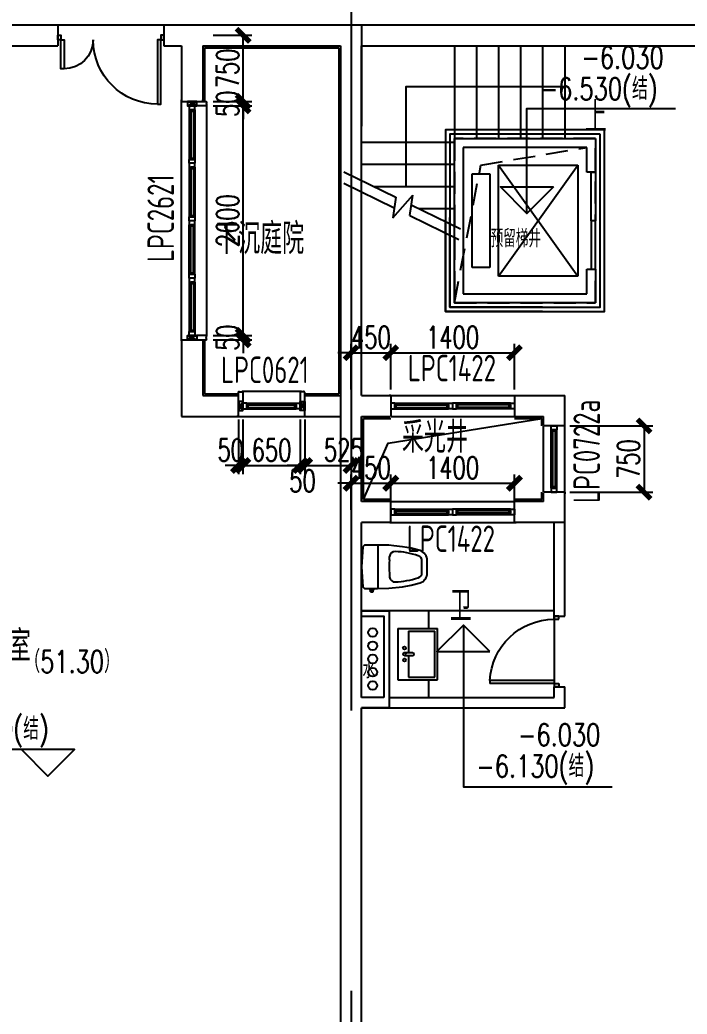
# Model space of a CAD drawing. Extents: x 296441 to 853063, y 459050 to 1117990.
# Drawn here: x 804273 to 811829, y 874442 to 885706 of the extents above; entities that cross this region are included whole.
import ezdxf

# ---------------------------------------------------------------- set-up
doc = ezdxf.new("R2010")
doc.units = 0
doc.header["$LTSCALE"] = 1000
for name, pattern in [('20-GRID$0$CENTER2', [28.575, 19.05, -3.175, 3.175, -3.175]), ('E-TEXT-BS01-MI-20$0$HIDDEN', [0.375, 0.25, -0.125]), ('E1-BS01-20$0$HIDDEN', [0.375, 0.25, -0.125])]:
    doc.linetypes.add(name, pattern=pattern)
for name, color, linetype in [('20-GRID$0$G-GRID', 8, '20-GRID$0$CENTER2'), ('20-PLAN-BS01-P$0$$2$A-ANNO-LEVL-TEXT', 255, 'Continuous'), ('20-PLAN-BS01-P$0$G-XREF', 2, 'Continuous'), ('DZ-PLAN-MAIN-FL01$0$A-WIND-IDEN', 33, 'Continuous'), ('E-TEXT-BS01-MI-20$0$A-ANNO-LEVL', 3, 'Continuous'), ('E-TEXT-BS01-MI-20$0$A-ANNO-LEVL-TEXT', 255, 'Continuous'), ('E-TEXT-BS01-MI-20$0$A-HOLE', 211, 'Continuous'), ('E-TEXT-BS01-MI-20$0$A-ROOM-IDEN', 4, 'Continuous'), ('E1-BS01-20$0$A-ANNO-ARRW', 2, 'Continuous'), ('E1-BS01-20$0$A-ANNO-SYMB', 6, 'Continuous'), ('E1-BS01-20$0$A-DOOR', 4, 'Continuous'), ('E1-BS01-20$0$A-FLOR', 23, 'Continuous'), ('E1-BS01-20$0$A-HOLE', 211, 'Continuous'), ('E1-BS01-20$0$A-HRAL', 5, 'Continuous'), ('E1-BS01-20$0$A-OVLK', 140, 'Continuous'), ('E1-BS01-20$0$A-SECT-WIND', 155, 'Continuous'), ('E1-BS01-20$0$A-SECT-WOOD', 17, 'Continuous'), ('E1-BS01-20$0$A-STRS', 4, 'Continuous'), ('E1-BS01-20$0$A-WALL', 1, 'Continuous'), ('E1-BS01-20$0$A-WALL-FNSH', 6, 'Continuous'), ('E1-BS01-20$0$G-XREF', 2, 'Continuous'), ('E2-E3-FL03$0$E1-FL03$0$A-OVLK', 140, 'Continuous'), ('E2-E3-FL03$0$E1-FL03$0$A-SECT-WIND', 155, 'Continuous'), ('E2-E3-FL03$0$E1-FL03$0$A-SECT-WOOD', 17, 'Continuous'), ('E2-E3-FL03$0$E1-FL03$0$G-XREF', 2, 'Continuous'), ('G-XREF', 2, 'Continuous'), ('menchuangtao1$0$A-DETL-STONE', 42, 'Continuous'), ('menchuangtao1$0$A-WALL', 1, 'Continuous'), ('menchuangtao1$0$A_CUR_FRAME', 112, 'Continuous'), ('WALL-TYPE-D-2$0$A-ELEV-MEDM-HEVY', 2, 'Continuous'), ('ZT0_默认图层-----PM、LM、DY、JD', 7, 'Continuous'), ('ZT1_Dim---标注---PM、LM、DY、JD', 252, 'Continuous')]:
    doc.layers.add(name, color=color, linetype=linetype)
doc.layers.add('E1-BS01-20$0$A-ANNO-NPLT', color=215, linetype='Continuous', plot=False)
doc.layers.add('E1-BS01-20$0$ENTR-DETL-P$0$A-ANNO-NPLT', color=215, linetype='Continuous', plot=False)
doc.styles.add('20-PLAN-BS01-P$0$$2$GOA_01_thin_0.75', font='romans.shx', dxfattribs={"width": 0.75, "bigfont": 'hzdx.shx'})
doc.styles.add('E-TEXT-BS01-MI-20$0$GOA_01_thin_0.75', font='romans.shx', dxfattribs={"width": 0.75, "bigfont": 'hzdx.shx'})
doc.styles.get("Standard").update_dxf_attribs({"font": 'gbenor.shx', "bigfont": 'gbcbig.shx'})
doc.styles.add('ZT-DIMSTYLE', font='ROMANS.shx', dxfattribs={"width": 0.7, "bigfont": 'CHINESE.shx'})
doc.dimstyles.new('ZT-DIM100', dxfattribs={"dimscale": 100, "dimtxt": 2.5, "dimasz": 1.5, "dimexe": 1, "dimexo": 1, "dimgap": 0.5, "dimtad": 1, "dimdec": 0, "dimdsep": 46, "dimtxsty": 'ZT-DIMSTYLE', "dimblk": 'ARCHTICK', "dimcen": 2.5, "dimclrd": 175, "dimclre": 175, "dimclrt": 7, "dimazin": 2, "dimtfac": 1, "dimtix": 1, "dimtmove": 2, "dimatfit": 3, "dimfxl": 0, "dimarcsym": 0})

# ---------------------------------------------------------------- blocks, each defined once
blk = doc.blocks.new('E1-BS01-20$0$door-dixiashi-1200')
for points in [[(0, 0), (35, 0), (35, -50), (0, -50)], [(1200, 0), (1165, 0), (1165, -50), (1200, -50)], [(70, -780), (35, -780), (35, -50), (70, -50)], [(1130, -380), (1165, -380), (1165, -50), (1130, -50)]]:
    blk.add_lwpolyline(points, close=True)
for centre, radius, start, end in [((70, -50), 730, 270, 0), ((1130, -50), 330, 180, 270)]:
    blk.add_arc(centre, radius, start, end)
blk = doc.blocks.new('*U1568')
at = {"layer": 'E1-BS01-20$0$A-SECT-WIND'}
for p, q in [((45, 32.5), (605, 32.5)), ((60, 15), (590, 15)), ((45, -32.5), (605, -32.5)), ((60, -15), (590, -15))]:
    blk.add_line(p, q, dxfattribs=at)
at = {"layer": 'E1-BS01-20$0$A-SECT-WOOD'}
for points in [[(0, 32.5), (45, 32.5), (45, -32.5), (0, -32.5)], [(60, 15), (60, -15), (45, -15), (45, 15)], [(590, 15), (590, -15), (605, -15), (605, 15)], [(650, 32.5), (605, 32.5), (605, -32.5), (650, -32.5)]]:
    blk.add_lwpolyline(points, close=True, dxfattribs=at)
blk = doc.blocks.new('menchuangtao1')
at = {"layer": 'menchuangtao1$0$A-DETL-STONE'}
blk.add_lwpolyline([(-10, -52), (-10, -159, -0.471625), (-15, -162, -0.528396), (-19, -165, 0.241692), (-51, -165, -0.528396), (-55, -162, -0.471625), (-60, -159), (-60, -52)], format="xyb", close=True, dxfattribs=at)
at = {"layer": 'menchuangtao1$0$A-WALL'}
for p, q in [((-10, 120), (-10, -120)), ((-10, 120), (10, 120)), ((-10, -120), (10, -120))]:
    blk.add_line(p, q, dxfattribs=at)
at = {"layer": 'menchuangtao1$0$A_CUR_FRAME'}
for p, q in [((-60, -52), (-10, 52)), ((-60, 52), (-10, -52))]:
    blk.add_line(p, q, dxfattribs=at)
blk.add_lwpolyline([(-10, -52), (-10, 52), (-60, 52), (-60, -52)], close=True, dxfattribs=at)
blk = doc.blocks.new('E1-BS01-20$0$321')
for p, q in [((-285, -102), (-285, -132)), ((-285, -102), (-264, -102)), ((-264, -97), (-245, -97)), ((-264, -97), (-264, -137)), ((-285, -132), (-264, -132)), ((-264, -137), (-245, -137)), ((-244, -188), (244, -188)), ((-77, -314), (-117, -317)), ((77, -314), (117, -317)), ((-68, -683), (68, -683))]:
    blk.add_line(p, q)
blk.add_lwpolyline([(226, -12), (0, 0), (-226, -12), (-245, -32), (-245, -178), (-243, -308), (-226, -461), (-209, -562), (-182, -661, 0.35122), (-68, -743), (68, -743, 0.322645), (182, -661), (209, -562), (226, -461), (238, -366), (243, -308), (244, -249), (244, -32)], format="xyb", close=True)
for centre, radius, start, end in [((-113, -377), 60, 94.4412, 182.1331), ((0, -1311), 1000, 85.5588, 94.4412), ((113, -377), 60, 357.8669, 85.5588), ((767, -344), 940, 182.1331, 198.4718), ((-767, -344), 940, 341.5282, 357.8669), ((-68, -623), 60, 198.4718, 270), ((68, -623), 60, 270, 341.5282)]:
    blk.add_arc(centre, radius, start, end)
blk = doc.blocks.new('E1-BS01-20$0$M1')
for p, q in [((-153, 60), (-153, 880)), ((-153, 880), (-113, 880)), ((-113, 60), (-113, 880)), ((-933, 60), (-973, 60)), ((-973, 0), (-973, 60)), ((-933, 60), (-933, 0)), ((-153, 60), (-113, 60)), ((-113, 60), (-73, 60)), ((-113, 60), (-113, 0)), ((-73, 0), (-73, 60)), ((-933, 0), (-973, 0)), ((-113, 0), (-73, 0))]:
    blk.add_line(p, q)
blk.add_arc((-113, 60), 820, 92.796, 180)
blk = doc.blocks.new('E1-BS01-20$0$B1 PLAN 1$0$SDFGSDFGSD')
for p, q in [((63782, 91479), (63782, 91029)), ((64362, 91479), (63782, 91479)), ((64362, 91479), (64362, 91029)), ((63812, 91359), (63812, 91059)), ((64055, 91359), (63812, 91359)), ((64055, 91404), (64055, 91312)), ((64090, 91404), (64090, 91312)), ((64332, 91359), (64090, 91359)), ((64332, 91359), (64332, 91059)), ((63782, 91029), (64362, 91029)), ((63812, 91059), (64332, 91059))]:
    blk.add_line(p, q)
for centre in [(64004, 91404), (64072, 91404), (64141, 91404)]:
    blk.add_circle(centre, 17.1)
blk.add_arc((64072, 91312), 17.1, 180, 0)
blk = doc.blocks.new('E-TEXT-BS01-MI-20')
at = {"layer": 'E-TEXT-BS01-MI-20$0$A-ANNO-LEVL'}
for points in [[(-7609, 9682), (-7609, 10870), (-5927, 10870)], [(-8327, 5018), (-8327, 3187), (-6644, 3187)], [(-3732, 3609), (-3432, 3309), (-3132, 3609), (-4698, 3609)]]:
    blk.add_lwpolyline(points, dxfattribs=at)
for points in [[(-7309, 9982), (-7609, 9682), (-7909, 9982), (-7309, 9982)], [(-8027, 4718), (-8327, 5018), (-8627, 4718), (-8027, 4718)]]:
    blk.add_lwpolyline(points, close=True, dxfattribs=at)
at = {"layer": 'E-TEXT-BS01-MI-20$0$A-ANNO-LEVL-TEXT', "style": 'E-TEXT-BS01-MI-20$0$GOA_01_thin_0.75', "width": 0.75}
for s, p in [('-6.030', (-6991, 11325)), ('-6.530(结)', (-7463, 10970)), ('-6.130(结)', (-4757, 3719)), ('-6.030', (-7709, 3651)), ('-6.130(结)', (-8181, 3296))]:
    blk.add_text(s, height=250, dxfattribs=at).set_placement(p)
at = {"layer": 'E-TEXT-BS01-MI-20$0$A-HOLE', "linetype": 'E-TEXT-BS01-MI-20$0$HIDDEN', "style": 'E-TEXT-BS01-MI-20$0$GOA_01_thin_0.75', "width": 0.75}
for s, p in [('预留梯井', (-8019, 9299)), ('水', (-9470, 4416))]:
    blk.add_text(s, height=200, dxfattribs=at).set_placement(p)
at = {"layer": 'E-TEXT-BS01-MI-20$0$A-ROOM-IDEN', "style": 'E-TEXT-BS01-MI-20$0$GOA_01_thin_0.75', "width": 0.75}
for s, p in [('上', (-6953, 10598)), ('下沉庭院', (-1528, 9221)), ('采光井', (-9024, 6973)), ('卫', (-8481, 5062)), ('活动室', (-4374, 4609))]:
    blk.add_text(s, height=350, dxfattribs=at).set_placement(p)
blk = doc.blocks.new('*U428')
at = {"layer": 'E2-E3-FL03$0$E1-FL03$0$A-SECT-WIND'}
for p, q in [((45, 32.5), (655, 32.5)), ((60, 15), (640, 15)), ((45, -32.5), (655, -32.5)), ((60, -15), (640, -15))]:
    blk.add_line(p, q, dxfattribs=at)
at = {"layer": 'E2-E3-FL03$0$E1-FL03$0$A-SECT-WOOD'}
for points in [[(0, 32.5), (45, 32.5), (45, -32.5), (0, -32.5)], [(60, 15), (60, -15), (45, -15), (45, 15)], [(640, 15), (640, -15), (655, -15), (655, 15)], [(700, 32.5), (655, 32.5), (655, -32.5), (700, -32.5)]]:
    blk.add_lwpolyline(points, close=True, dxfattribs=at)
blk = doc.blocks.new('*U1722')
at = {"layer": 'E2-E3-FL03$0$E1-FL03$0$A-SECT-WIND'}
for p, q in [((45, 32), (705, 32)), ((60, 15), (690, 15)), ((45, -32), (705, -32)), ((60, -15), (690, -15))]:
    blk.add_line(p, q, dxfattribs=at)
at = {"layer": 'E2-E3-FL03$0$E1-FL03$0$A-SECT-WOOD'}
for points in [[(0, 32), (45, 32), (45, -32), (0, -32)], [(60, 15), (60, -15), (45, -15), (45, 15)], [(690, 15), (690, -15), (705, -15), (705, 15)], [(750, 32), (705, 32), (705, -32), (750, -32)]]:
    blk.add_lwpolyline(points, close=True, dxfattribs=at)
blk = doc.blocks.new('20200326104847', base_point=(641718, 881451, 0))
at = {"layer": 'E1-BS01-20$0$A-OVLK', "ltscale": 1000}
for p, q in [((639738, 881451, 0), (641158, 881451, 0)), ((639748, 881211, 0), (641168, 881211, 0)), ((641718, 880346, 0), (641718, 881116, 0)), ((639748, 880251, 0), (641148, 880251, 0)), ((639738, 880011, 0), (641158, 880011, 0))]:
    blk.add_line(p, q, dxfattribs=at)
at = {"layer": 'E2-E3-FL03$0$E1-FL03$0$A-OVLK', "ltscale": 1000}
blk.add_line((641478, 880356, 0), (641478, 881106, 0), dxfattribs=at)
at = {"layer": 'menchuangtao1$0$A-WALL', "ltscale": 1000}
for p, q in [((639748, 881451, 0), (639728, 881451, 0)), ((639748, 881451, 0), (639748, 881211, 0)), ((641148, 881451, 0), (641148, 881211, 0)), ((641148, 881451, 0), (641168, 881451, 0)), ((641718, 881106, 0), (641478, 881106, 0)), ((641718, 880356, 0), (641478, 880356, 0)), ((639748, 880251, 0), (639728, 880251, 0)), ((639748, 880011, 0), (639748, 880251, 0)), ((641148, 880011, 0), (641148, 880251, 0)), ((639748, 880011, 0), (639728, 880011, 0)), ((641148, 880011, 0), (641168, 880011, 0))]:
    blk.add_line(p, q, dxfattribs=at)
at = {"layer": 'E2-E3-FL03$0$E1-FL03$0$G-XREF', "ltscale": 1000, "extrusion": (0, 0, -1), "zscale": -1}
for name, p, rotation in [('*U428', (-639748, 881331, 0), 180), ('*U1722', (-641598, 880356, 0), 90), ('*U428', (-639748, 880131, 0), 180)]:
    blk.add_blockref(name, p, dxfattribs=dict(at, rotation=rotation))
at = {"layer": 'E2-E3-FL03$0$E1-FL03$0$G-XREF', "ltscale": 1000, "extrusion": (0, 0, -1), "xscale": -1, "zscale": -1, "rotation": 180}
for p in [(-641148, 881331, 0), (-641148, 880131, 0)]:
    blk.add_blockref('*U428', p, dxfattribs=at)
blk = doc.blocks.new('YQ121111477')
at = {"layer": '20-GRID$0$G-GRID'}
blk.add_line((39900, 31320.2), (39900, 1220.2), dxfattribs=at)
at = {"layer": 'E1-BS01-20$0$A-ANNO-ARRW', "elevation": 0}
blk.add_lwpolyline([(42320, 19335.2), (40520, 19335.2), (40520, 18195.2)], dxfattribs=at)
blk.add_lwpolyline([(40520, 18910.2, 0, 0, 0), (40520, 18495.2, 80, 0, 0), (40520, 18195.2, 0, 0, 0)], format="xyseb", dxfattribs=at)
at = {"layer": 'E1-BS01-20$0$A-ANNO-NPLT'}
for p, q in [((42200, 13340.2, 0), (42200, 14400.2, 0)), ((42320, 13340.2, 0), (42320, 14400.2, 0)), ((42200, 13400.2, 0), (40020, 13400.2, 0)), ((40780, 13200.2, 0), (40780, 13400.2, 0)), ((42200, 13340.2, 0), (42320, 13340.2, 0)), ((42200, 13340.2, 0), (42200, 12540.2, 0)), ((40780, 12420.2, 0), (40780, 12620.2, 0)), ((42200, 12540.2, 0), (42320, 12540.2, 0)), ((42200, 12420.2, 0), (42200, 12540.2, 0)), ((42320, 12300.2, 0), (42320, 12540.2, 0)), ((40330, 12420.2, 0), (42200, 12420.2, 0)), ((40020, 12300.2, 0), (42320, 12300.2, 0))]:
    blk.add_line(p, q, dxfattribs=at)
at = {"layer": 'E1-BS01-20$0$A-ANNO-SYMB'}
for p, q in [((39818.2, 18373.7, 0), (40406.6, 18085.2, 0)), ((39818.2, 18245.8, 0), (40389, 17966, 0)), ((40372.1, 17851.8, 0), (40597.9, 18108.5, 0)), ((40406.6, 18085.2, 0), (40372.1, 17851.8, 0)), ((40564.1, 17880.1, 0), (40597.9, 18108.5, 0)), ((40581.7, 17999.3, 0), (41138, 17726.6, 0)), ((40564.1, 17880.1, 0), (41120.4, 17607.4, 0))]:
    blk.add_line(p, q, dxfattribs=at)
at = {"layer": 'E1-BS01-20$0$A-FLOR'}
blk.add_line((36580, 20040.2, 0), (37780, 20040.2, 0), dxfattribs=at)
at = {"layer": 'E1-BS01-20$0$A-HOLE', "linetype": 'E1-BS01-20$0$HIDDEN', "elevation": 0}
blk.add_lwpolyline([(42670, 18750.2), (41070, 18750.2), (41070, 16890.2), (42670, 16890.2)], close=True, dxfattribs=at)
blk.add_lwpolyline([(41070, 16890.2), (41370, 18450.2), (42570, 18650.2)], dxfattribs=at)
at = {"layer": 'E1-BS01-20$0$A-HOLE', "elevation": 0}
blk.add_lwpolyline([(40040, 14660.2), (40320, 15300.2), (42060, 15580.2)], dxfattribs=at)
at = {"layer": 'E1-BS01-20$0$A-HRAL', "elevation": 0}
for points in [[(42770, 18850.2), (40970, 18850.2), (40970, 16790.2), (42770, 16790.2)], [(42720, 18800.2), (41020, 18800.2), (41020, 16840.2), (42720, 16840.2)]]:
    blk.add_lwpolyline(points, close=True, dxfattribs=at)
for points in [[(42070, 16790.2), (40970, 16790.2), (40970, 17831.4)], [(42070, 16840.2), (41020, 16840.2), (41020, 17855.9)]]:
    blk.add_lwpolyline(points, dxfattribs=at)
at = {"layer": 'E1-BS01-20$0$A-OVLK'}
for p, q in [((37980, 16460.2, 0), (37980, 19180.2, 0)), ((38265, 19128.3, 0), (38265, 16512.3, 0)), ((39333.1, 15885.2, 0), (38666.9, 15885.2, 0)), ((38615, 15600.2, 0), (39385, 15600.2, 0))]:
    blk.add_line(p, q, dxfattribs=at)
at = {"layer": 'E1-BS01-20$0$A-OVLK', "linetype": 'E1-BS01-20$0$HIDDEN', "ltscale": 10}
for p, q in [((41570, 18450.2, 0), (42470, 17190.2, 0)), ((41570, 17190.2, 0), (42470, 18450.2, 0))]:
    blk.add_line(p, q, dxfattribs=at)
at = {"layer": 'E1-BS01-20$0$A-OVLK', "linetype": 'E1-BS01-20$0$HIDDEN', "ltscale": 10, "elevation": 0}
blk.add_lwpolyline([(42570, 17270.2), (42670, 17270.2), (42670, 16890.2), (41070, 16890.2), (41070, 18750.2), (42670, 18750.2), (42670, 18370.2), (42570, 18370.2), (42570, 18650.2), (41170, 18650.2), (41170, 16990.2), (42570, 16990.2), (42570, 17270.2)], dxfattribs=at)
for points in [[(42470, 17190.2), (41570, 17190.2), (41570, 18450.2), (42470, 18450.2)], [(42620, 18370.2), (42670, 18370.2), (42670, 17820.2), (42620, 17820.2)], [(41470, 17290.2), (41270, 17290.2), (41270, 18350.2), (41470, 18350.2)], [(42620, 17270.2), (42670, 17270.2), (42670, 17820.2), (42620, 17820.2)]]:
    blk.add_lwpolyline(points, close=True, dxfattribs=at)
at = {"layer": 'E1-BS01-20$0$A-STRS', "ltscale": 0.1}
for p, q in [((41070, 19800.2, 0), (41070, 18750.2, 0)), ((41320, 19800.2, 0), (41320, 18750.2, 0)), ((41570, 19800.2, 0), (41570, 18750.2, 0)), ((41820, 19800.2, 0), (41820, 18750.2, 0)), ((42070, 19800.2, 0), (42070, 18750.2, 0)), ((42320, 19800.2, 0), (42320, 18750.2, 0)), ((41070, 18705.2, 0), (40020, 18705.2, 0)), ((41070, 18455.2, 0), (40020, 18455.2, 0)), ((41070, 18205.2, 0), (40161.9, 18205.2, 0)), ((41070, 17955.2, 0), (40671.8, 17955.2, 0))]:
    blk.add_line(p, q, dxfattribs=at)
at = {"layer": 'E1-BS01-20$0$A-STRS', "ltscale": 0.1, "elevation": 0}
blk.add_lwpolyline([(42070, 16890.2), (41070, 16890.2), (41070, 17880.4)], dxfattribs=at)
at = {"layer": 'E1-BS01-20$0$A-WALL'}
for p, q in [((30420, 20040.2, 0), (36580, 20040.2, 0)), ((36580, 20040.2, 0), (36580, 19800.2, 0)), ((37780, 20040.2, 0), (37780, 19800.2, 0)), ((37780, 20040.2, 0), (37980, 20040.2, 0)), ((37980, 20040.2, 0), (40020, 20040.2, 0)), ((40020, 20040.2, 0), (40020, 18890.2, 0)), ((40020, 20040.2, 0), (46180, 20040.2, 0)), ((30420, 19800.2, 0), (36580, 19800.2, 0)), ((37780, 19800.2, 0), (37980, 19800.2, 0)), ((37980, 19800.2, 0), (37980, 19180.2, 0)), ((38220, 19800.2, 0), (39780, 19800.2, 0)), ((38220, 19800.2, 0), (38220, 19180.2, 0)), ((39780, 19800.2, 0), (39780, 15840.2, 0)), ((40020, 19800.2, 0), (46180, 19800.2, 0)), ((40020, 15840.2, 0), (40020, 19800.2, 0)), ((37980, 16460.2, 0), (37980, 15600.2, 0)), ((38220, 16460.2, 0), (38220, 15840.2, 0)), ((38220, 15840.2, 0), (38615, 15840.2, 0)), ((39385, 15840.2, 0), (39780, 15840.2, 0)), ((39780, 15840.2, 0), (39780, 4740.2, 0)), ((40020, 15840.2, 0), (40340, 15840.2, 0)), ((41760, 15840.2, 0), (42320, 15840.2, 0)), ((42320, 15505.2, 0), (42320, 15840.2, 0)), ((37980, 15600.2, 0), (38615, 15600.2, 0)), ((39385, 15600.2, 0), (39780, 15600.2, 0)), ((40020, 14640.2, 0), (40020, 15600.2, 0)), ((40020, 15600.2, 0), (40340, 15600.2, 0)), ((41760, 15600.2, 0), (42080, 15600.2, 0)), ((42080, 15505.2, 0), (42080, 15600.2, 0)), ((42080, 14640.2, 0), (42080, 14735.2, 0)), ((42320, 14400.2, 0), (42320, 14735.2, 0)), ((40340, 14640.2, 0), (40020, 14640.2, 0)), ((42080, 14640.2, 0), (41760, 14640.2, 0)), ((40020, 12420.2, 0), (40020, 14400.2, 0)), ((40340, 14400.2, 0), (40020, 14400.2, 0)), ((42320, 14400.2, 0), (41760, 14400.2, 0)), ((40270, 12420.2, 0), (40020, 12420.2, 0)), ((40020, 4740.2, 0), (40020, 12300.2, 0))]:
    blk.add_line(p, q, dxfattribs=at)
at = {"layer": 'E1-BS01-20$0$A-WALL', "elevation": 0}
for points in [[(40020, 13400.2), (40330, 13400.2), (40330, 12300.2), (40020, 12300.2)], [(40020, 13340.2), (40270, 13340.2), (40270, 12420.2)]]:
    blk.add_lwpolyline(points, dxfattribs=at)
at = {"layer": 'E1-BS01-20$0$A-WALL-FNSH'}
for p, q in [((38240, 19780.2, 0), (39760, 19780.2, 0)), ((38240, 19780.2, 0), (38240, 19170.2, 0)), ((39760, 19780.2, 0), (39760, 15860.2, 0)), ((38240, 16470.2, 0), (38240, 15860.2, 0)), ((38240, 15860.2, 0), (38625, 15860.2, 0)), ((39375, 15860.2, 0), (39760, 15860.2, 0)), ((40040, 14660.2, 0), (40040, 15580.2, 0)), ((40040, 15580.2, 0), (40350, 15580.2, 0)), ((41750, 15580.2, 0), (42060, 15580.2, 0)), ((42060, 15495.2, 0), (42060, 15580.2, 0)), ((40350, 14660.2, 0), (40040, 14660.2, 0)), ((42060, 14660.2, 0), (41750, 14660.2, 0)), ((42060, 14660.2, 0), (42060, 14745.2, 0))]:
    blk.add_line(p, q, dxfattribs=at)
at = {"layer": 'E1-BS01-20$0$ENTR-DETL-P$0$A-ANNO-NPLT'}
for centre in [(40145, 13154.9, 0), (40145, 13004.9, 0), (40145, 12854.9, 0), (40145, 12704.9, 0), (40145, 12554.9, 0)]:
    blk.add_circle(centre, 50, dxfattribs=at)
at = {"layer": 'menchuangtao1$0$A-WALL'}
for p, q in [((42320, 15495.2, 0), (42080, 15495.2, 0)), ((42320, 15495.2, 0), (42320, 15515.2, 0)), ((42320, 14745.2, 0), (42320, 14725.2, 0))]:
    blk.add_line(p, q, dxfattribs=at)
for p, xscale, rotation in [((38100, 19120.2, 0), -1.000000000000002, 90), ((38100, 18470.2, 0), -1.000000000000002, 90), ((38100, 17170.2, 0), -1.000000000000002, 90), ((38675, 15720.2, 0), -1, 180)]:
    blk.add_blockref('*U1568', p, dxfattribs=dict(xscale=xscale, rotation=rotation))
at = {"rotation": 90}
blk.add_blockref('*U1568', (38100, 17170.2, 0), dxfattribs=at)
at = {"layer": '20-PLAN-BS01-P$0$G-XREF'}
for p in [(39900, 8220.2, 0), (49500, 8220.2, 0)]:
    blk.add_blockref('E-TEXT-BS01-MI-20', p, dxfattribs=at)
at = {"layer": 'E1-BS01-20$0$A-ANNO-NPLT', "extrusion": (0, 0, -1), "xscale": -1, "zscale": -1, "rotation": 270}
blk.add_blockref('E1-BS01-20$0$321', (-40020, 13900.2, 0), dxfattribs=at)
at = {"layer": 'E1-BS01-20$0$A-ANNO-NPLT', "xscale": -0.8888888889923714, "yscale": 0.8888888889923714, "zscale": 0.8888888889923692, "rotation": 90}
blk.add_blockref('E1-BS01-20$0$M1', (42253.3, 12475.1, 0), dxfattribs=at)
at = {"layer": 'E1-BS01-20$0$A-ANNO-NPLT', "rotation": 90}
blk.add_blockref('E1-BS01-20$0$B1 PLAN 1$0$SDFGSDFGSD', (131908.7, -51162.2, 0), dxfattribs=at)
at = {"layer": 'E1-BS01-20$0$A-DOOR', "xscale": -1}
blk.add_blockref('E1-BS01-20$0$door-dixiashi-1200', (37780, 19920.2, 0), dxfattribs=at)
at = {"layer": 'E1-BS01-20$0$G-XREF'}
for p, rotation in [((38100, 19180.2, 0), 90), ((38615, 15720.2, 0), 180)]:
    blk.add_blockref('menchuangtao1', p, dxfattribs=dict(at, rotation=rotation))
for p, xscale, rotation in [((38100, 16460.2, 0), -1.000000000000002, 90), ((39385, 15720.2, 0), -1, 180)]:
    blk.add_blockref('menchuangtao1', p, dxfattribs=dict(at, xscale=xscale, rotation=rotation))
at = {"layer": 'WALL-TYPE-D-2$0$A-ELEV-MEDM-HEVY', "ltscale": 1000}
blk.add_blockref('20200326104847', (42320, 15840.2, 0), dxfattribs=at)
at = {"layer": '20-PLAN-BS01-P$0$$2$A-ANNO-LEVL-TEXT', "style": '20-PLAN-BS01-P$0$$2$GOA_01_thin_0.75', "width": 0.75}
blk.add_text('（51.30）', height=250, dxfattribs=at).set_placement((36201.8, 12700, 0))
blk = doc.blocks.new('_ArchTick')
at = {"color": 0, "linetype": 'ByBlock', "const_width": 0.4}
blk.add_lwpolyline([(-0.5, -0.5), (0.5, 0.5)], dxfattribs=at)
blk = doc.blocks.new('*D1738')
at = {"layer": 'Defpoints', "color": 0, "ltscale": 1000, "transparency": 16777216}
for p in [(10240, 4200, 0), (10678, 4200), (10240, 3450)]:
    blk.add_point(p, dxfattribs=at)
at = {"layer": 'ZT1_Dim---标注---PM、LM、DY、JD', "color": 175, "linetype": 'ByBlock', "lineweight": -2, "ltscale": 1000, "transparency": 16777216}
for p, q in [((10340, 4200), (10778, 4200)), ((10678, 3450), (10678, 4200)), ((10340, 3450), (10778, 3450))]:
    blk.add_line(p, q, dxfattribs=at)
at = {"layer": 'ZT1_Dim---标注---PM、LM、DY、JD', "color": 175, "lineweight": -2, "ltscale": 1000, "transparency": 16777216, "xscale": 150, "yscale": 150, "zscale": 150}
for p, rotation in [((10678, 4200), 90), ((10678, 3450), 270)]:
    blk.add_blockref('_ArchTick', p, dxfattribs=dict(at, rotation=rotation))
at = {"layer": 'ZT1_Dim---标注---PM、LM、DY、JD', "color": 7, "ltscale": 1000, "transparency": 16777216, "insert": (10503, 3825), "char_height": 250, "attachment_point": 5, "rotation": 90, "style": 'ZT-DIMSTYLE'}
blk.add_mtext('750', dxfattribs=at)
blk = doc.blocks.new('*D1739')
at = {"layer": 'Defpoints', "color": 0, "ltscale": 1000, "transparency": 16777216}
for p in [(10240, 3400), (10678, 3400), (10240, 800)]:
    blk.add_point(p, dxfattribs=at)
at = {"layer": 'ZT1_Dim---标注---PM、LM、DY、JD', "color": 175, "linetype": 'ByBlock', "lineweight": -2, "ltscale": 1000, "transparency": 16777216}
for p, q in [((10340, 3400), (10778, 3400)), ((10678, 800), (10678, 3400)), ((10340, 800), (10778, 800))]:
    blk.add_line(p, q, dxfattribs=at)
at = {"layer": 'ZT1_Dim---标注---PM、LM、DY、JD', "color": 175, "lineweight": -2, "ltscale": 1000, "transparency": 16777216, "xscale": 150, "yscale": 150, "zscale": 150}
for p, rotation in [((10678, 3400), 90), ((10678, 800), 270)]:
    blk.add_blockref('_ArchTick', p, dxfattribs=dict(at, rotation=rotation))
at = {"layer": 'ZT1_Dim---标注---PM、LM、DY、JD', "color": 7, "ltscale": 1000, "transparency": 16777216, "insert": (10503, 2100), "char_height": 250, "attachment_point": 5, "rotation": 90, "style": 'ZT-DIMSTYLE'}
blk.add_mtext('2600', dxfattribs=at)
blk = doc.blocks.new('*D1740')
at = {"layer": 'Defpoints', "color": 0, "ltscale": 1000, "transparency": 16777216}
for p in [(10240, 800), (10678, 800), (10240, 750)]:
    blk.add_point(p, dxfattribs=at)
at = {"layer": 'ZT1_Dim---标注---PM、LM、DY、JD', "color": 175, "linetype": 'ByBlock', "lineweight": -2, "ltscale": 1000, "transparency": 16777216}
for p, q in [((10678, 800), (10678, 950)), ((10340, 800), (10778, 800)), ((10678, 750), (10678, 800)), ((10340, 750), (10778, 750)), ((10678, 750), (10678, 600))]:
    blk.add_line(p, q, dxfattribs=at)
at = {"layer": 'ZT1_Dim---标注---PM、LM、DY、JD', "color": 175, "lineweight": -2, "ltscale": 1000, "transparency": 16777216, "xscale": 150, "yscale": 150, "zscale": 150}
for p, rotation in [((10678, 800), 270), ((10678, 750), 90)]:
    blk.add_blockref('_ArchTick', p, dxfattribs=dict(at, rotation=rotation))
at = {"layer": 'ZT1_Dim---标注---PM、LM、DY、JD', "color": 7, "ltscale": 1000, "transparency": 16777216, "insert": (10503, 775), "char_height": 250, "attachment_point": 5, "rotation": 90, "style": 'ZT-DIMSTYLE'}
blk.add_mtext('50', dxfattribs=at)
blk = doc.blocks.new('*D1741')
at = {"layer": 'Defpoints', "color": 0, "ltscale": 1000, "transparency": 16777216}
for p in [(11375, -52), (11900, -52), (11900, -673)]:
    blk.add_point(p, dxfattribs=at)
at = {"layer": 'ZT1_Dim---标注---PM、LM、DY、JD', "color": 175, "linetype": 'ByBlock', "lineweight": -2, "ltscale": 1000, "transparency": 16777216}
for p, q in [((11375, -152), (11375, -773)), ((11900, -152), (11900, -773)), ((11375, -673), (11900, -673))]:
    blk.add_line(p, q, dxfattribs=at)
at = {"layer": 'ZT1_Dim---标注---PM、LM、DY、JD', "color": 175, "lineweight": -2, "ltscale": 1000, "transparency": 16777216, "xscale": 150, "yscale": 150, "zscale": 150, "rotation": 180}
blk.add_blockref('_ArchTick', (11375, -673), dxfattribs=at)
at = {"layer": 'ZT1_Dim---标注---PM、LM、DY、JD', "color": 175, "lineweight": -2, "ltscale": 1000, "transparency": 16777216, "xscale": 150, "yscale": 150, "zscale": 150}
blk.add_blockref('_ArchTick', (11900, -673), dxfattribs=at)
at = {"layer": 'ZT1_Dim---标注---PM、LM、DY、JD', "color": 7, "ltscale": 1000, "transparency": 16777216, "insert": (11817, -498), "char_height": 250, "attachment_point": 5, "style": 'ZT-DIMSTYLE'}
blk.add_mtext('525', dxfattribs=at)
blk = doc.blocks.new('*D1742')
at = {"layer": 'Defpoints', "color": 0, "ltscale": 1000, "transparency": 16777216}
for p in [(11325, -52), (11375, -52), (11375, -673)]:
    blk.add_point(p, dxfattribs=at)
at = {"layer": 'ZT1_Dim---标注---PM、LM、DY、JD', "color": 175, "linetype": 'ByBlock', "lineweight": -2, "ltscale": 1000, "transparency": 16777216}
for p, q in [((11325, -152), (11325, -773)), ((11375, -152), (11375, -773)), ((11325, -673), (11175, -673)), ((11325, -673), (11375, -673)), ((11375, -673), (11525, -673))]:
    blk.add_line(p, q, dxfattribs=at)
at = {"layer": 'ZT1_Dim---标注---PM、LM、DY、JD', "color": 175, "lineweight": -2, "ltscale": 1000, "transparency": 16777216, "xscale": 150, "yscale": 150, "zscale": 150}
blk.add_blockref('_ArchTick', (11325, -673), dxfattribs=at)
at = {"layer": 'ZT1_Dim---标注---PM、LM、DY、JD', "color": 175, "lineweight": -2, "ltscale": 1000, "transparency": 16777216, "xscale": 150, "yscale": 150, "zscale": 150, "rotation": 180}
blk.add_blockref('_ArchTick', (11375, -673), dxfattribs=at)
at = {"layer": 'ZT1_Dim---标注---PM、LM、DY、JD', "color": 7, "ltscale": 1000, "transparency": 16777216, "insert": (11350, -848), "char_height": 250, "attachment_point": 5, "style": 'ZT-DIMSTYLE'}
blk.add_mtext('50', dxfattribs=at)
blk = doc.blocks.new('*D1743')
at = {"layer": 'Defpoints', "color": 0, "ltscale": 1000, "transparency": 16777216}
for p in [(10675, -52, 0), (11325, -52), (11325, -673)]:
    blk.add_point(p, dxfattribs=at)
at = {"layer": 'ZT1_Dim---标注---PM、LM、DY、JD', "color": 175, "linetype": 'ByBlock', "lineweight": -2, "ltscale": 1000, "transparency": 16777216}
for p, q in [((10675, -152), (10675, -773)), ((11325, -152), (11325, -773)), ((10675, -673), (11325, -673))]:
    blk.add_line(p, q, dxfattribs=at)
at = {"layer": 'ZT1_Dim---标注---PM、LM、DY、JD', "color": 175, "lineweight": -2, "ltscale": 1000, "transparency": 16777216, "xscale": 150, "yscale": 150, "zscale": 150, "rotation": 180}
blk.add_blockref('_ArchTick', (10675, -673), dxfattribs=at)
at = {"layer": 'ZT1_Dim---标注---PM、LM、DY、JD', "color": 175, "lineweight": -2, "ltscale": 1000, "transparency": 16777216, "xscale": 150, "yscale": 150, "zscale": 150}
blk.add_blockref('_ArchTick', (11325, -673), dxfattribs=at)
at = {"layer": 'ZT1_Dim---标注---PM、LM、DY、JD', "color": 7, "ltscale": 1000, "transparency": 16777216, "insert": (11000, -498), "char_height": 250, "attachment_point": 5, "style": 'ZT-DIMSTYLE'}
blk.add_mtext('650', dxfattribs=at)
blk = doc.blocks.new('*D1744')
at = {"layer": 'Defpoints', "color": 0, "ltscale": 1000, "transparency": 16777216}
for p in [(10625, -52, 0), (10675, -52, 0), (10675, -673)]:
    blk.add_point(p, dxfattribs=at)
at = {"layer": 'ZT1_Dim---标注---PM、LM、DY、JD', "color": 175, "linetype": 'ByBlock', "lineweight": -2, "ltscale": 1000, "transparency": 16777216}
for p, q in [((10625, -152), (10625, -773)), ((10675, -152), (10675, -773)), ((10625, -673), (10475, -673)), ((10625, -673), (10675, -673)), ((10675, -673), (10825, -673))]:
    blk.add_line(p, q, dxfattribs=at)
at = {"layer": 'ZT1_Dim---标注---PM、LM、DY、JD', "color": 175, "lineweight": -2, "ltscale": 1000, "transparency": 16777216, "xscale": 150, "yscale": 150, "zscale": 150}
blk.add_blockref('_ArchTick', (10625, -673), dxfattribs=at)
at = {"layer": 'ZT1_Dim---标注---PM、LM、DY、JD', "color": 175, "lineweight": -2, "ltscale": 1000, "transparency": 16777216, "xscale": 150, "yscale": 150, "zscale": 150, "rotation": 180}
blk.add_blockref('_ArchTick', (10675, -673), dxfattribs=at)
at = {"layer": 'ZT1_Dim---标注---PM、LM、DY、JD', "color": 7, "ltscale": 1000, "transparency": 16777216, "insert": (10537, -498), "char_height": 250, "attachment_point": 5, "style": 'ZT-DIMSTYLE'}
blk.add_mtext('50', dxfattribs=at)
blk = doc.blocks.new('*D1758')
at = {"layer": 'Defpoints', "color": 0, "ltscale": 1000, "transparency": 16777216}
for p in [(10240, 3450), (10240, 3400), (10678, 3450)]:
    blk.add_point(p, dxfattribs=at)
at = {"layer": 'ZT1_Dim---标注---PM、LM、DY、JD', "color": 175, "linetype": 'ByBlock', "lineweight": -2, "ltscale": 1000, "transparency": 16777216}
for p, q in [((10678, 3450), (10678, 3600)), ((10340, 3450), (10778, 3450)), ((10340, 3400), (10778, 3400)), ((10678, 3400), (10678, 3450)), ((10678, 3400), (10678, 3250))]:
    blk.add_line(p, q, dxfattribs=at)
at = {"layer": 'ZT1_Dim---标注---PM、LM、DY、JD', "color": 175, "lineweight": -2, "ltscale": 1000, "transparency": 16777216, "xscale": 150, "yscale": 150, "zscale": 150}
for p, rotation in [((10678, 3450), 270), ((10678, 3400), 90)]:
    blk.add_blockref('_ArchTick', p, dxfattribs=dict(at, rotation=rotation))
at = {"layer": 'ZT1_Dim---标注---PM、LM、DY、JD', "color": 7, "ltscale": 1000, "transparency": 16777216, "insert": (10503, 3425), "char_height": 250, "attachment_point": 5, "rotation": 90, "style": 'ZT-DIMSTYLE'}
blk.add_mtext('50', dxfattribs=at)
blk = doc.blocks.new('*D1782')
at = {"layer": 'Defpoints', "color": 0, "ltscale": 1000, "transparency": 16777216}
for p in [(13750, 604), (12350, 87), (13750, 87)]:
    blk.add_point(p, dxfattribs=at)
at = {"layer": 'ZT1_Dim---标注---PM、LM、DY、JD', "color": 175, "linetype": 'ByBlock', "lineweight": -2, "ltscale": 1000, "transparency": 16777216}
for p, q in [((12350, 187), (12350, 704)), ((13750, 187), (13750, 704)), ((12350, 604), (13750, 604))]:
    blk.add_line(p, q, dxfattribs=at)
at = {"layer": 'ZT1_Dim---标注---PM、LM、DY、JD', "color": 175, "lineweight": -2, "ltscale": 1000, "transparency": 16777216, "xscale": 150, "yscale": 150, "zscale": 150, "rotation": 180}
blk.add_blockref('_ArchTick', (12350, 604), dxfattribs=at)
at = {"layer": 'ZT1_Dim---标注---PM、LM、DY、JD', "color": 175, "lineweight": -2, "ltscale": 1000, "transparency": 16777216, "xscale": 150, "yscale": 150, "zscale": 150}
blk.add_blockref('_ArchTick', (13750, 604), dxfattribs=at)
at = {"layer": 'ZT1_Dim---标注---PM、LM、DY、JD', "color": 7, "ltscale": 1000, "transparency": 16777216, "insert": (13050, 779), "char_height": 250, "attachment_point": 5, "style": 'ZT-DIMSTYLE'}
blk.add_mtext('1400', dxfattribs=at)
blk = doc.blocks.new('*D1783')
at = {"layer": 'Defpoints', "color": 0, "ltscale": 1000, "transparency": 16777216}
for p in [(12350, 604), (11900, 87), (12350, 87)]:
    blk.add_point(p, dxfattribs=at)
at = {"layer": 'ZT1_Dim---标注---PM、LM、DY、JD', "color": 175, "linetype": 'ByBlock', "lineweight": -2, "ltscale": 1000, "transparency": 16777216}
for p, q in [((11900, 187), (11900, 704)), ((12350, 187), (12350, 704)), ((11900, 604), (11750, 604)), ((11900, 604), (12350, 604)), ((12350, 604), (12500, 604))]:
    blk.add_line(p, q, dxfattribs=at)
at = {"layer": 'ZT1_Dim---标注---PM、LM、DY、JD', "color": 175, "lineweight": -2, "ltscale": 1000, "transparency": 16777216, "xscale": 150, "yscale": 150, "zscale": 150}
blk.add_blockref('_ArchTick', (11900, 604), dxfattribs=at)
at = {"layer": 'ZT1_Dim---标注---PM、LM、DY、JD', "color": 175, "lineweight": -2, "ltscale": 1000, "transparency": 16777216, "xscale": 150, "yscale": 150, "zscale": 150, "rotation": 180}
blk.add_blockref('_ArchTick', (12350, 604), dxfattribs=at)
at = {"layer": 'ZT1_Dim---标注---PM、LM、DY、JD', "color": 7, "ltscale": 1000, "transparency": 16777216, "insert": (12125, 779), "char_height": 250, "attachment_point": 5, "style": 'ZT-DIMSTYLE'}
blk.add_mtext('450', dxfattribs=at)
blk = doc.blocks.new('*D1779')
at = {"layer": 'Defpoints', "color": 0, "ltscale": 1000, "transparency": 16777216}
for p in [(14279, -225, 0), (14279, -975, 0), (15218, -975)]:
    blk.add_point(p, dxfattribs=at)
at = {"layer": 'ZT1_Dim---标注---PM、LM、DY、JD', "color": 175, "linetype": 'ByBlock', "lineweight": -2, "ltscale": 1000, "transparency": 16777216}
for p, q in [((14379, -225), (15318, -225)), ((15218, -225), (15218, -975)), ((14379, -975), (15318, -975))]:
    blk.add_line(p, q, dxfattribs=at)
at = {"layer": 'ZT1_Dim---标注---PM、LM、DY、JD', "color": 175, "lineweight": -2, "ltscale": 1000, "transparency": 16777216, "xscale": 150, "yscale": 150, "zscale": 150}
for p, rotation in [((15218, -225), 90), ((15218, -975), 270)]:
    blk.add_blockref('_ArchTick', p, dxfattribs=dict(at, rotation=rotation))
at = {"layer": 'ZT1_Dim---标注---PM、LM、DY、JD', "color": 7, "ltscale": 1000, "transparency": 16777216, "insert": (15043, -600), "char_height": 250, "attachment_point": 5, "rotation": 90, "style": 'ZT-DIMSTYLE'}
blk.add_mtext('750', dxfattribs=at)
blk = doc.blocks.new('*D1780')
at = {"layer": 'Defpoints', "color": 0, "ltscale": 1000, "transparency": 16777216}
for p in [(13750, -874), (12350, -1277, 0), (13750, -1277, 0)]:
    blk.add_point(p, dxfattribs=at)
at = {"layer": 'ZT1_Dim---标注---PM、LM、DY、JD', "color": 175, "linetype": 'ByBlock', "lineweight": -2, "ltscale": 1000, "transparency": 16777216}
for p, q in [((12350, -1177), (12350, -774)), ((13750, -1177), (13750, -774)), ((12350, -874), (13750, -874))]:
    blk.add_line(p, q, dxfattribs=at)
at = {"layer": 'ZT1_Dim---标注---PM、LM、DY、JD', "color": 175, "lineweight": -2, "ltscale": 1000, "transparency": 16777216, "xscale": 150, "yscale": 150, "zscale": 150, "rotation": 180}
blk.add_blockref('_ArchTick', (12350, -874), dxfattribs=at)
at = {"layer": 'ZT1_Dim---标注---PM、LM、DY、JD', "color": 175, "lineweight": -2, "ltscale": 1000, "transparency": 16777216, "xscale": 150, "yscale": 150, "zscale": 150}
blk.add_blockref('_ArchTick', (13750, -874), dxfattribs=at)
at = {"layer": 'ZT1_Dim---标注---PM、LM、DY、JD', "color": 7, "ltscale": 1000, "transparency": 16777216, "insert": (13050, -699), "char_height": 250, "attachment_point": 5, "style": 'ZT-DIMSTYLE'}
blk.add_mtext('1400', dxfattribs=at)
blk = doc.blocks.new('*D1781')
at = {"layer": 'Defpoints', "color": 0, "ltscale": 1000, "transparency": 16777216}
for p in [(12350, -874), (11900, -1277), (12350, -1277, 0)]:
    blk.add_point(p, dxfattribs=at)
at = {"layer": 'ZT1_Dim---标注---PM、LM、DY、JD', "color": 175, "linetype": 'ByBlock', "lineweight": -2, "ltscale": 1000, "transparency": 16777216}
for p, q in [((11900, -1177), (11900, -774)), ((12350, -1177), (12350, -774)), ((11900, -874), (11750, -874)), ((11900, -874), (12350, -874)), ((12350, -874), (12500, -874))]:
    blk.add_line(p, q, dxfattribs=at)
at = {"layer": 'ZT1_Dim---标注---PM、LM、DY、JD', "color": 175, "lineweight": -2, "ltscale": 1000, "transparency": 16777216, "xscale": 150, "yscale": 150, "zscale": 150}
blk.add_blockref('_ArchTick', (11900, -874), dxfattribs=at)
at = {"layer": 'ZT1_Dim---标注---PM、LM、DY、JD', "color": 175, "lineweight": -2, "ltscale": 1000, "transparency": 16777216, "xscale": 150, "yscale": 150, "zscale": 150, "rotation": 180}
blk.add_blockref('_ArchTick', (12350, -874), dxfattribs=at)
at = {"layer": 'ZT1_Dim---标注---PM、LM、DY、JD', "color": 7, "ltscale": 1000, "transparency": 16777216, "insert": (12125, -699), "char_height": 250, "attachment_point": 5, "style": 'ZT-DIMSTYLE'}
blk.add_mtext('450', dxfattribs=at)
blk = doc.blocks.new('20200213132654')
at = {"layer": 'ZT1_Dim---标注---PM、LM、DY、JD', "ltscale": 1000}
for base, p1, p2, picture, middle in [((10678.1, 4200), (10240, 3450), (10240, 4200, 0), '*D1738', (10503.1, 3825)), ((10678.1, 3450), (10240, 3400), (10240, 3450), '*D1758', (10503.1, 3425)), ((10678.1, 3400), (10240, 800), (10240, 3400), '*D1739', (10503.1, 2100)), ((10678.1, 800), (10240, 750), (10240, 800), '*D1740', (10503.1, 775)), ((15218.3, -975, 0), (14279.5, -225, 0), (14279.5, -975, 0), '*D1779', (15043.3, -600, 0))]:
    dim = blk.add_linear_dim(base=base, p1=p1, p2=p2, angle=90, dimstyle='ZT-DIM100', dxfattribs=at)
    dim.commit()
    dim.dimension.update_dxf_attribs({"geometry": picture, "text_midpoint": middle})
for base, p1, p2, picture, middle in [((12350, 603.5, 0), (11900, 87.1, 0), (12350, 87.1, 0), '*D1783', (12125, 778.5, 0)), ((13750, 603.5, 0), (12350, 87.1, 0), (13750, 87.1, 0), '*D1782', (13050, 778.5, 0)), ((11325, -673.1, 0), (10675, -52.5, 0), (11325, -52.5, 0), '*D1743', (11000, -498.1, 0)), ((12350, -874.1, 0), (11900, -1276.5, 0), (12350, -1276.5, 0), '*D1781', (12125, -699.1, 0)), ((13750, -874.1, 0), (12350, -1276.5, 0), (13750, -1276.5, 0), '*D1780', (13050, -699.1, 0))]:
    dim = blk.add_linear_dim(base=base, p1=p1, p2=p2, dimstyle='ZT-DIM100', dxfattribs=at)
    dim.commit()
    dim.dimension.update_dxf_attribs({"geometry": picture, "text_midpoint": middle})
for base, p1, p2, picture, middle in [((10675, -673.1, 0), (10625, -52.5, 0), (10675, -52.5, 0), '*D1744', (10537.5, -498.1, 0)), ((11375, -673.1, 0), (11325, -52.5, 0), (11375, -52.5, 0), '*D1742', (11350, -848.1, 0)), ((11900, -673.1, 0), (11375, -52.5, 0), (11900, -52.5, 0), '*D1741', (11816.7, -498.1, 0))]:
    dim = blk.add_linear_dim(base=base, p1=p1, p2=p2, dimstyle='ZT-DIM100', dxfattribs=at)
    dim.commit()
    dim.dimension.update_dxf_attribs({"geometry": picture, "text_midpoint": middle, "dimtype": 128})

msp = doc.modelspace()

# ---------------------------------------------------------------- block references
at = {"layer": 'G-XREF'}
msp.add_blockref('YQ121111477', (768123.1, 865610.4), dxfattribs=at)
at = {"layer": 'ZT0_默认图层-----PM、LM、DY、JD', "ltscale": 1500}
msp.add_blockref('20200213132654', (796123.1, 881330.6, 0), dxfattribs=at)

# ---------------------------------------------------------------- texts
at = {"layer": 'DZ-PLAN-MAIN-FL01$0$A-WIND-IDEN', "color": 2, "width": 0.8}
msp.add_text('LPC2621', height=300, rotation=90, dxfattribs=at).set_placement((806017.7, 882962))
msp.add_text('LPC0621', height=300, dxfattribs=at).set_placement((806550.8, 881591.5))
at = {"layer": 'DZ-PLAN-MAIN-FL01$0$A-WIND-IDEN', "width": 0.8}
for p in [(808666.8, 881610.7), (808655.4, 879678)]:
    msp.add_text('LPC1422', height=300, dxfattribs=at).set_placement(p)
msp.add_text('LPC0722a', height=300, rotation=90, dxfattribs=at).set_placement((810841.4, 880232.8))

doc.saveas('drawing.dxf')
